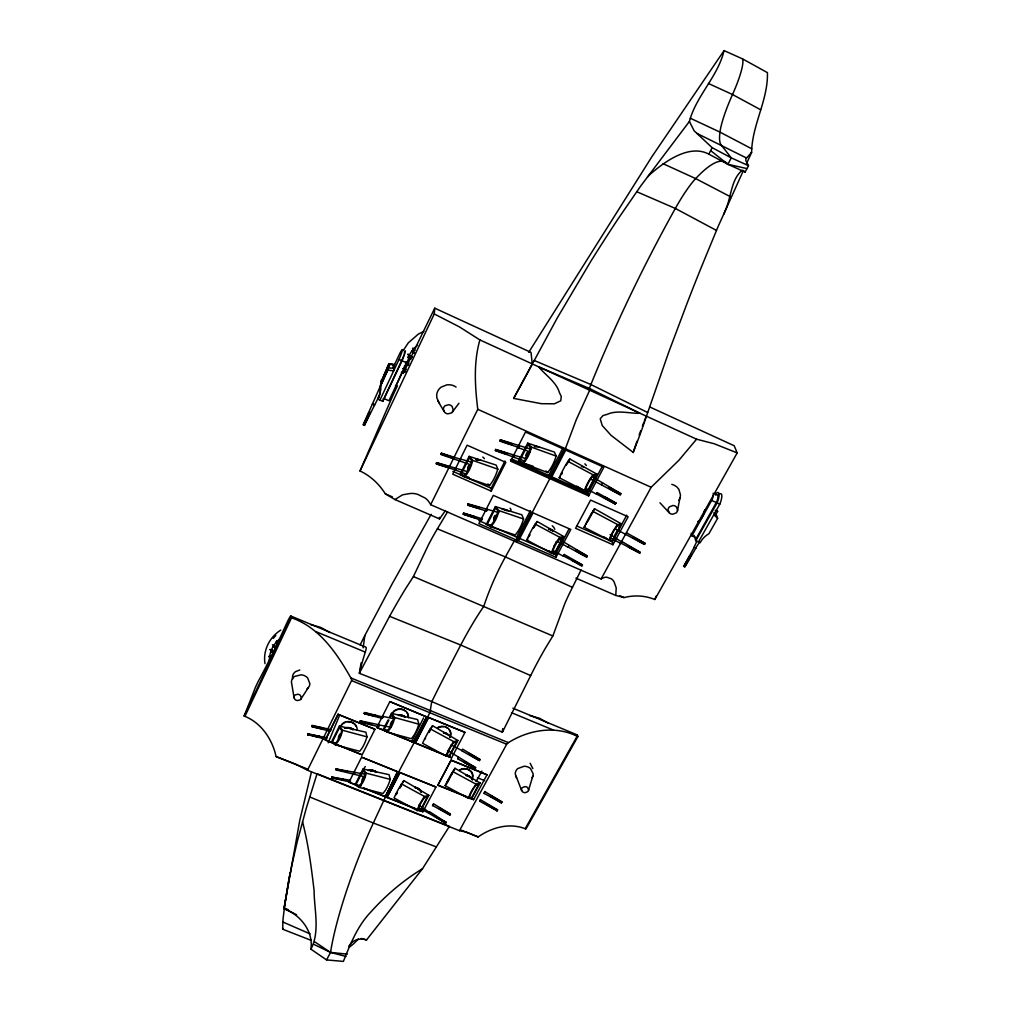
<?xml version="1.0" encoding="UTF-8"?>
<svg xmlns="http://www.w3.org/2000/svg" width="1012" height="1012" viewBox="0 0 1012 1012"><rect width="100%" height="100%" fill="white"/><g stroke="black" fill="none" stroke-linecap="round" stroke-linejoin="round"><path stroke-width="1.5" d="M451.048 760.164L487 774.762L451.048 760.164L437.804 785.287L473.591 799.67L469.29 797.696M683.986 566.125L684.909 566.846L695.978 547.935M683.758 566.176L689.577 555.828M683.821 566.404L694.257 547.176M465.001 732.384L428.531 717.445L465.001 732.384L451.58 757.861L415.274 743.112L428.531 717.445M403.244 372.758L404.585 365.737M403.611 372.416L403.674 369.544M451.58 757.861L415.299 742.884M519.282 446.33L519.257 445.622M519.371 446.026L518.473 447.785L518.245 446.684M513.324 456.678L513.476 455.817M513.413 456.374L513.539 457.184L525.456 461.345M435.944 787.02L399.866 772.523L435.944 787.02L422.889 811.788L386.976 797.494L399.866 772.523M499.903 440.878L500.067 440.195M482.37 518.789L482.218 519.649M463.509 514.121L463.585 513.071L482.307 518.852M419.335 814.394L449.417 826.336L422.497 868.751C403.193 880.453 385.812 895.304 370.708 912.141C357.375 926.069 350.43 944.044 343.384 961.4L326.572 959.92L310.924 949.18C313.568 931.065 300.248 914.81 283.992 908.561L291.747 865.513L297.224 841.731L306.294 808.171L317.072 773.712L400.132 806.779M460.574 459.258L460.409 460.131M426.672 716.913L389.873 701.607L376.806 727.501L413.44 742.365L426.672 716.913L389.873 701.607M422.889 811.788L418.588 809.828M455.843 468.961L455.311 468.392M528.77 352.277L651.93 156.658L724.061 50.6L742.555 58.886L767.425 72.636C768.234 99.986 751.979 124.957 751.612 152.382L746.514 163.666M447.785 467.089L448.291 466.456L447.81 466.949M440.941 453.996L452.503 458.056L452.946 457.513L441.409 453.313L440.903 453.869M441.308 454.299L441.384 453.161L440.979 454.502L471.187 464.963M455.489 469.935L436.349 463.939L436.336 463.129M436.387 463.154L436.817 462.61L436.83 463.433M413.44 742.365L426.684 716.686M383.118 717.015L382.194 718.254M378.766 725.857L378.83 724.858M360.221 721.025L360.133 722.176L378.374 726.641M360.5 721.758L360.234 721.126M364.257 713.523L364.649 712.537L383.055 717.065M364.649 776.786L336.098 769.917L336.338 768.627L336.035 769.866M363.409 788.108L385.155 796.773L398.045 771.789L361.626 757.166L349.621 780.96M326.8 738.026L326.408 739.329M445.47 510.541L439.55 518.916L394.971 499.561L385.357 493.856C379.196 484.128 370.531 475.817 360.006 470.997L434.262 313.948L434.755 308.179L531.022 352.416L532.261 363.915L513.641 398.399L541.357 403.687L554.412 403.801L560.762 400.803L561.28 396.552L559.358 392.441C556.284 381.815 545.038 374.857 538.726 366.875L589.3 388.418L639.989 413.263C629.995 413.68 617.295 409.696 607.327 414.325L603 415.565L600.205 418.766L602.241 425.533L611.02 435.299L633.221 452.402A182.527 33.7 -69.8 0 0 639.989 434.641L641.608 430.201A175.506 32.093 -70.4 0 0 646.2 416.893L668.59 352.543L685.82 306.661A492.642 127.525 -70.3 0 1 703.998 260.729L717.887 227.067L743.314 170.712M325.813 738.912L325.978 738.064M330.886 729.538L330.367 731.233L311.898 726.679L311.81 725.958L323.41 728.083L323.271 729.07M311.949 725.731L312.253 726.262M307.762 734.396L326.168 739.418M307.888 734.965L308.268 734.054M385.155 796.773L398.045 771.789M649.793 406.988L734.181 445.748L737.191 452.908L654.84 599.509C645.163 595.486 634.208 594.967 624.088 597.573L615.777 595.448L616.207 587.883L614.6 583.317A28.753 14.155 -49.2 0 0 611.071 578.7L606.605 577.169A25.945 8.741 -53.7 0 0 601.141 578.94L430.657 504.697A26.514 17.166 -82.6 0 0 425.255 498.094L417.956 494.476A29.399 22.34 89.7 0 0 408.924 493.704L402.472 494.855L394.971 499.561M284.815 904.956L284.056 910.762A28.602 0.746 -82.1 0 0 282.943 920.11L282.664 929.206L311.241 940.388A33.434 5.338 -68.7 0 1 310.595 939.655M310.924 949.18C320.197 931.344 314.188 909.775 314.074 890.408C311.367 867.36 308.369 844.261 302.537 821.807M429.177 812.206L418.804 805.135M376.806 727.501L413.453 742.138M502.395 732.207L502.762 729.07L502.395 732.207L431.744 701.556L359.349 673.322L360.183 669.855A137.607 20.708 -65.5 0 1 365.294 652.107A13.03 1.822 -65.9 0 0 365.901 647.174L290.811 616.017M374.971 729.31L338.021 714.32L374.971 729.31L362.081 754.838L325.32 740.063L338.021 714.32M361.626 757.166L398.02 772.029M362.081 754.838L325.358 739.823M359.349 673.322L361.094 662.847M363.156 647.87L364.851 635.498L392.049 584.088L431.137 514.336M446.849 782.807L448.569 779.847L448.202 780.682M379.943 400.069L399.032 359.412A12.043 0.974 -66.2 0 0 402.409 350.063A12.043 0.974 -66.2 0 0 399.942 353.15L394.629 364.459L393.668 370.847L387.9 370.126L380.12 386.736A22.365 21.201 16.5 0 1 378.083 399.247L382.852 401.372L401.966 360.74A12.043 0.987 -66.2 0 0 404.269 351.948M285.005 903.438L285.27 901.844A131.446 1.202 -80.6 0 0 288.622 880.908L290.216 872.597L283.992 908.649L296.554 914.734M382.852 401.372L383.295 398.69M387.9 370.126L388.292 367.748C388.861 367.988 395.565 368.849 393.162 366.926M394.629 364.459L388.937 363.751L380.828 382.599A22.201 21.062 16.7 0 1 381.056 384.737M290.469 872.635L299.78 820.264L311.367 772.295M446.014 822.389L429.442 811.637M458.006 758.178L458.537 757.128L475.602 767.627L475.109 768.525L457.639 758.747M380.12 386.736L388.292 367.748M380.828 382.599L388.937 363.751M378.083 399.247L378.526 396.679A20.468 17.584 -33.4 0 0 380.069 392.782L380.676 389.633A22.264 21.113 16.6 0 0 380.55 384.282M514.438 456.032L514.539 455.223M486.898 510.2L486.696 509.087M487.012 509.909L486.608 511.009M500.535 440.486L500.333 439.992M450.479 814.167L433.604 803.844M468.316 504.71L468.354 503.951L498.853 512.603M462.762 749.259L479.979 759.506L479.359 760.543L468.91 754.079L469.328 753.447L479.979 759.506L479.536 760.341M463.762 513.565L463.294 514.286L474.476 517.701L474.919 516.803M468.303 504.533L468.29 503.887M455.792 469.214L455.577 468.24M378.88 725.579L378.627 726.401M360.55 721.594L360.449 720.886L378.513 724.668L378.146 725.187M364.193 713.296L364.712 712.574M353.77 773.332L354.377 772.232M354.681 773.32L354.617 772.169M331.974 777.127L331.961 777.975M331.974 777.305L332.088 778.013L350.253 781.998M677.42 510.971L679.988 497.777M365.218 774.231L363.207 770.398L356.097 784.325L358.792 786.273L359.323 785.742A27.185 19.658 82.2 0 0 365.218 774.243L336.49 769.069M244.132 716.028L290.887 616.839A13.143 1.088 -67 0 0 286.156 624.391A120.327 9.247 -66.9 0 1 258.326 681.19L255.214 687.78A155.747 11.36 -67.3 0 1 245.22 713.321L244.132 716.028C261.197 722.606 272.279 739.203 276.099 756.571L307.61 769.107M475.185 768.285L464.432 762.479L464.824 761.77L475.602 767.627L475.071 768.5M479.321 760.644L461.814 750.803L462.56 749.399M513.641 398.399L513.716 398.273A185.006 28.45 -61.5 0 0 523.014 381.36L525.291 377.147A177.91 27.881 -60.9 0 0 532.034 364.611L557.03 318.375L590.654 261.564A500.371 115.735 -58.4 0 1 617.801 219.288L640.95 185.677L689.4 121.453C696.218 95.697 718.065 76.419 724.061 50.6M742.289 170.18C730.613 179.605 731.334 198.441 724.794 211.635M434.262 313.948L459.486 326.939L479.878 339.918C473.426 362.486 474.97 386.306 477.778 409.316L430.657 504.697M480.472 799.72L497.588 809.828L497.107 810.701L479.65 801.188L479.992 800.517M483.926 793.345L501.585 802.592L501.965 801.883L484.912 791.688M484.078 793.028L485.026 791.435M454.805 469.29L455.16 468.467M467.797 504.381L467.822 505.19L486.456 511.073M563.444 555.841L564.253 554.437M528.492 790.41L532.919 775.837M502.837 731.36L530.68 675.573A170.851 38.987 -69.9 0 1 545.632 647.819L552.843 635.966L565.025 603.051A73.269 16.002 -69.4 0 1 570.604 591.097L581.103 569.996M633.17 452.541L636.915 441.295M367.002 736.862L365.484 741.227A23.466 9.374 -76.5 0 1 361.79 748.526L359.69 751.283L335.238 744.807L331.417 742.087L339.399 726.097L365.876 732.207L367.002 736.862L342.511 730.259L339.399 726.097M390.252 779.404L388.747 783.718A23.263 9.652 -77.2 0 1 385.041 790.84L382.928 793.509L358.906 787.361L355.085 784.604L363.068 768.968L389.063 774.673L390.252 779.404L366.18 773.155L363.068 768.968M497.828 469.188L496.171 473.907A24.781 10.639 -72.2 0 1 491.971 482.205L489.53 485.596L464.394 476.905L460.08 474.552L469.125 456.349L496.196 465.115L497.828 469.188L472.655 460.359L469.125 456.349M389.405 717.381L391.454 713.359L417.602 719.583L418.892 724.212L417.349 728.602A23.491 9.968 -76.4 0 1 413.541 735.939L411.353 738.735L387.166 732.157L383.232 729.462L388.026 720.063M570.92 559.231L582.381 565.05L582.09 565.645L563.393 555.93M523.571 518.992L521.939 523.647A24.452 11.018 -72.8 0 1 517.739 531.73L515.285 534.994L490.643 526.746L486.329 524.33L495.374 506.569L521.888 514.817L523.571 518.992L498.891 510.605L495.374 506.569M556.195 456.096L554.513 460.827A24.87 11.334 -71.6 0 1 550.199 469.163L547.644 472.579L518.384 461.459L527.72 443.155L554.361 452.048L556.195 456.096L531.351 447.14L527.72 443.155M558.662 539.004L587.276 555.955L586.745 556.967L575.512 550.718L576.043 549.769L587.213 556.081L586.631 557.131L568.162 547.112L568.845 545.734M283.056 928.447L282.765 929.168M591.742 476.563L602.482 482.8L601.457 484.735M654.84 599.509L655.966 596.194M496.93 810.954L497.575 809.84M597.181 492.566L596.435 493.982L615.271 504.027L603.936 497.626L604.455 496.677L615.815 503.015L615.511 503.622M501.319 803.009L490.896 796.748M428.607 732.195L430.353 729.298L429.986 730.183M597.156 492.629L615.815 502.977M590.388 478.98L620.204 494.855L620.862 493.654L602.482 482.8M609.401 487.43L608.882 488.379L620.255 494.741L620.558 494.096M639.154 435.021L640.798 430.543M723.833 214.228L724.794 211.66M642.405 426.204L643.834 422.421M715.75 495.159A9.247 2.593 -65.3 0 1 716.951 501.357L696.585 537.916L691.942 535.841L712.284 499.245A9.247 2.568 -65.3 0 0 713.169 493.186M644.315 421.156L646.288 416.147L696.585 439.195L714.257 443.762L737.191 452.908M567.428 463.003L566.48 464.078M610.072 537.688L620.875 543.533L621.507 542.293M621.798 541.989L610.084 534.538M360.006 470.997L392.808 395.641A709.463 90.359 -66.9 0 1 397.438 385.774M445.963 822.452L445.571 823.186L435.413 816.595L446.165 822.174M435.742 816.115L435.337 816.823M328.204 742.821L339.728 714.927M450.112 814.862L439.6 808.79L440.005 808.171L450.429 814.28M589.098 388.912L590.894 384.535A369.532 84.072 -64.3 0 1 675.333 208.447A63.68 12.182 -64.1 0 1 695.661 178.593A183.425 36.748 -64.7 0 1 727.919 164.311L746.97 168.574L748.5 165.69L745.831 160.668L745.895 158.682L750.993 153.154M403.902 355.123A9.601 0.797 -66.2 0 1 402.346 359.311L383.953 398.538L388.95 400.765L407.381 361.588A9.601 0.822 -66.2 0 0 408.481 356.211M307.825 734.13L326.332 737.584M626.668 532.881L645.112 543.254L644.517 544.304L633.259 538.005L633.626 537.296L645.036 543.381L644.568 544.165M359.779 672.449L389.582 616.308A174.077 28.45 -65.6 0 1 405.723 588.478L413.415 576.562L428.683 544.342A74.534 12.182 -64.3 0 1 435.185 532.54L447.57 511.832M326.016 738.115L326.724 737.862M330.102 729.88L330.671 729.133L330.835 729.829M454.945 469.024L455.311 468.278M332.025 777.178L350.278 780.277M564.304 554.538L582.444 564.924L581.811 566.087L571.944 560.382M500.472 440.815L500.51 439.84L530.731 449.138M382.22 717.078L382.852 716.369L394.68 718.95M587.517 521.572L587.061 522.508M621.507 542.318L621.975 541.547L640.141 552.261L639.748 552.995L621.039 543.178M644.429 544.431L614.967 528.656M392.719 368.343L394.06 365.332L390.379 363.675L363.194 424.724L364.497 425.432M401.498 784.692L399.93 787.146L401.334 785.008M528.707 536.449L528.681 536.967M534.791 525.506L534.247 526.607M526.67 539.965L528.378 536.385A24.377 2.328 -60.5 0 1 532.59 528.315L537.132 521.509L563.912 536.638L554.639 554.121L551.426 553.248L526.67 539.965L527.986 539.016M559.168 477.715L560.952 473.97A24.794 2.391 -60.7 0 1 565.291 465.647L569.781 458.967L597.042 474.211L587.479 492.224L559.168 477.715L560.357 477.019M497.082 810.726L486.544 804.704L486.861 804.11L497.398 810.182M487.025 803.882L486.582 804.654M491.415 795.875L490.909 796.748L491.402 795.862L501.901 801.997L501.471 802.706M383.864 800.34L373.327 823.022A125.146 22.618 -68.7 0 0 330.532 952.418L326.572 959.92M385.673 796.457L386.888 793.863M368.57 413.617L363.397 424.926M370.114 412.428L364.472 425.293L363.94 424.838M244.917 716.344L291.532 617.801C319.615 627.529 336.844 653.309 350.848 677.926A13.409 7.236 -82.3 0 1 351.771 680.203L307.496 770.258L295.542 764.149L276.099 756.571M445.116 785.654L446.596 782.681A23.213 1.505 -59.9 0 1 450.416 775.521L454.97 768.285L480.118 782.997L471.706 798.506L468.442 798.341L445.116 785.654L446.671 783.819M364.383 425.356L378.931 396.514M584.063 527.277L585.885 523.659A24.465 1.708 -60.6 0 1 590.211 515.551L594.563 508.77L621.52 523.925L611.969 541.496L584.063 527.277L585.151 526.379M360.158 644.96L364.851 635.498M325.32 740.063L337.995 714.548M396.122 794.256L396.122 794.711M566.252 464.483L566.163 465.267M567.277 463.344L566.846 464.141M491.225 491.136L505.81 462.395L467.127 445.191L452.743 474.198L491.225 491.136L491.162 488.265L504.988 460.991M746.97 168.574L745.136 172.103L727.919 164.311L708.843 154.153L712.144 147.676L694.156 130.826L689.4 121.453M510.668 461.181L525.494 432.01L564 449.315L548.972 478.233L510.668 461.181L510.579 459.549L548.782 476.563M388.937 720.025L384.282 729.146L387.052 731.043L387.596 730.487A27.501 20.278 83.7 0 0 393.655 718.646L391.593 714.814L390.265 717.419M428.595 812.978L418.841 808.158M432.82 805.071L432.554 805.641L433.022 804.945M516.803 540.168L531.376 512.11L493.299 495.361L478.916 523.659L516.803 540.168L516.626 537.119L530.402 510.567M548.972 478.233L548.656 475.4L562.9 447.974M516.79 542.204L565.379 448.708L576.334 419.563L589.68 390.215L589.3 388.418M386.976 797.494L399.854 772.763M415.274 743.112L428.519 717.672M534.311 526.898L537.132 521.509M567.605 463.129L569.781 458.967M591.881 513.476C593.627 509.782 588.984 518.068 591.425 514.298M399.803 788.323L403.839 780.594L428.835 795.293L420.65 810.713L417.26 810.587L394.022 797.924L395.414 794.977A23.213 2.011 -59.7 0 1 399.133 787.867L403.839 780.594M429.075 732.321L432.541 725.693L457.943 740.518L449.518 756.369L446.153 756.103L422.573 743.289L424.028 740.202A23.44 2.075 -59.8 0 1 427.848 732.89L432.541 725.693M639.635 553.109L628.313 547.024L628.832 546.088M639.673 553.033L640.115 552.337L628.844 546.075M556.018 557.258L570.793 529.453L533.084 512.869L518.498 540.901L556.018 557.258L555.677 554.146L568.908 529.213M588.63 495.88L603.86 467.228L565.721 450.087L550.692 478.992L588.63 495.88L588.136 492.996L602.57 465.811M437.804 785.287L451.036 760.404M447.367 782.516L454.97 768.285M588.048 520.965L594.563 508.77M562.242 472.996L561.546 474.198M529.769 535.184L529.314 535.993M397.197 792.94L396.552 794.066M481.927 771.081L476.007 781.669M614.044 536.6L617.586 530.086M619.002 527.48L620.419 524.861L617.042 526.126A28.475 14.117 -50.8 0 0 610.021 539.08L609.768 539.877L611.918 540.522M612.93 544.734L628.136 516.778L590.591 500.092L575.575 528.289L612.93 544.734L612.336 541.673L626.744 515.146M473.591 799.67L487 774.762M696.914 541.205L694.131 547.024M307.496 770.258L459.486 830.688L506.898 743.883A13.169 2.922 -55 0 1 508.416 742.631C528.77 729.741 555.727 725.224 577.852 736.597L525.924 829.03C509.972 822.313 491.769 827.335 478.157 836.937L460.979 830.118M601.141 578.94L651.146 487.265L678.824 460.346L696.585 439.195M586.517 522.976L585.796 524.52L586.378 523.71M428.557 813.028L429.202 811.966M514.817 539.965L505.418 556.929A59.316 11.246 -66.8 0 0 483.723 606.466A138.96 26.793 -67.6 0 0 460.751 645.049A4657.894 1534.356 -88.1 0 0 438.297 688.552L431.681 701.835A136.443 25.401 -66.9 0 0 430.378 710.588A10.386 1.834 -67.7 0 1 430.062 712.347L383.826 800.302M348.672 946.46L349.267 945.385M525.19 828.739L577.106 736.281M713.852 512.78L716.597 515.399L717.634 518.321L708.919 533.716A21.416 19.392 -17.4 0 0 700.177 542.71L695.763 540.737L717.065 502.951A11.587 3.251 -65.3 0 0 719.051 493.78A11.587 3.251 -65.3 0 0 715.357 494.058M698.47 541.939L719.785 504.178A11.575 3.276 -65.2 0 0 719.026 494.375M683.581 566.201L684.77 566.771L691.36 555.107L690.627 554.525M575.524 550.692L576.018 549.782M615.587 503.495L615.853 502.913M446.014 822.503L445.596 823.173L428.658 813.117M626.441 533.261L625.795 534.513L626.289 533.741M479.966 800.543L480.396 799.822M529.112 535.664L529.795 534.551M424.901 739.19L425.571 738.077M396.312 793.889L397.185 792.485M460.258 460.346L459.473 460.612M307.926 733.814L307.724 734.851M308.027 734.725L317.667 737.052M500.434 440.751L509.972 444.319M699.368 542.533L695.661 547.935M715.269 515.45L717.647 511.389L716.091 509.921M447.772 781.428L446.887 782.782M336.148 768.956L347.483 771.599L336.3 769.677M332.062 777.064L343.397 779.67L332.05 777.874M586.745 522.559L587.479 521.433M378.602 726.325L377.919 726.148M349.95 780.644L350.595 780.872M354.453 773.763L353.82 773.775M429.569 730.942L428.759 732.157M562.103 472.553L561.154 474.78M457.728 758.646L458.347 757.356M533.779 527.391L533.147 528.213L534.817 525.127M403.371 350.354L408.203 342.954L418.361 334.074L423.851 331.417M300.728 699.317L308.369 687.629M433.465 803.971L432.592 805.489L449.948 815.128M408.329 356.388L413.124 349.077L417.589 345.181M370.329 412.769L369.835 412.276M374.592 404.977L374.162 404.345M394.01 365.648L390.29 363.801M461.991 750.613L451.137 744.958M452.339 412.074L458.942 403.269M422.497 868.751L366.534 939.933C360.576 937.909 353.39 939.49 349.722 944.866M751.005 153.128L751.612 152.382M439.499 809.031L439.992 808.158M495.475 449.429L514.4 455.172M467.974 504.166L479.359 507.505M518.536 445.875L519.257 445.887M273.303 638.37L275.808 635.435M330.304 729.475L312.215 725.376M364.434 712.79L375.794 715.724L375.439 716.319L364.307 713.675M364.484 713.662L382.359 718.431M360.348 721.936L371.568 724.162L360.411 721.012M371.48 723.605L371.227 724.63M647.503 176.999L649.489 174.899M649.502 174.874C664.277 161.857 689.223 143.615 708.843 154.153M717.647 511.389L715.231 510.668M280.767 638.205C273.316 643.468 268.648 652.74 269.559 661.899M459.954 458.904L472.149 462.32M459.954 459.018L441.51 453.237M518.776 447.494L500.029 441.169M513.906 455.223L526.43 458.689M280.767 630.109C269.584 637.105 262.816 650.425 264.992 663.619M468.214 503.875L467.873 505.064L477.702 508.1M349.33 947.131L351.025 945.904A28.437 9.386 -54.7 0 0 358.324 938.959M375.692 715.294L375.439 716.319M347.394 771.157L347.141 772.169M343.296 779.227L343.055 780.239M436.653 462.762L446.811 465.95M495.551 449.492L505.57 452.731M511.452 444.799L511.768 443.737L500.459 439.98M495.361 450.542L513.704 457.082M506.658 454.249L506.974 453.199L506.595 454.236L495.298 450.53M468.442 798.354A27.969 12.89 -45.8 0 1 476.095 784.237L480.118 782.997M417.26 810.599A27.969 13.232 -44.9 0 1 424.698 796.558L428.835 795.293M479.169 508.543L479.561 507.632M463.483 513.236L474.843 516.664M430.138 728.817L453.819 741.669L457.943 740.518M299.818 669.982L295.555 671.614A8.779 7.742 9 0 0 292.468 676.965L292.645 679.065M535.006 524.014L559.864 537.334L563.912 536.638M592.64 511.237L617.598 524.583L621.52 523.925M567.745 461.27L593.007 474.767L597.042 474.211M311.924 726.54L321.753 728.792M308.053 733.814L319.324 736.344M349.886 782.314L349.659 781.656M459.486 830.688L466.077 831.99L478.157 836.937M268.901 656.522L271.937 656.801M271.899 656.674L268.863 656.396L271.874 656.801M347.306 954.139L330.532 952.418L313.518 944.196M402.687 371.176L405.837 371.53M402.966 371.252L406.065 371.682M529.706 715.497L539.573 718.28L548.15 723.125M374.377 405.091L372.378 404.003L373.023 403.788M378.703 724.845L390.999 727.324M356.616 784.932L361.195 785.919M331.417 742.087L335.82 743.086M383.232 729.462L387.849 730.525M274.151 652.272L271.191 651.551L274.1 652.145M346.003 956.454L330.532 952.418L314.821 941.881M271.102 651.488L274.037 652.297M405.319 364.105L408.279 364.927M402.662 368.583L405.622 369.393M405.736 364.193L408.772 365.028M695.75 548.023L694.928 547.644M391.454 713.359L394.655 717.521L418.892 724.212M406.242 369.431L403.219 368.596L406.204 369.57M361.246 938.466L366.534 939.933M481.434 520.32L463.154 514.134M310.621 624.543L320.817 627.453L329.937 632.551M436.88 462.674L467.481 471.655M405.698 364.307L408.696 365.218M486.329 524.33L490.731 525.671M436.4 463.8L447.873 467.455M460.08 474.552L469.087 477.411M518.384 461.459L533.172 466.292M466.532 474.286L454.805 469.783M518.334 447.759L530.263 451.959M436.286 846.88L373.327 823.022L309.596 796.899M359.096 786.134L348.95 782.099L359.058 786.375M363.435 787.867L385.18 796.52M387.001 797.254L415.717 808.689M401.498 807.323L417.905 813.825M389.582 616.308L460.751 645.049L530.68 675.573M437.804 785.046L466.431 796.545M273.113 646.757L276.036 647.946M270.166 649.704L274.556 651.475L270.153 649.565M477.411 777.735L484.735 780.707M272.86 646.529L275.681 647.693M350.848 677.926L508.416 742.631M351.91 680.734L506.557 744.199M270.166 649.527L274.556 651.323M437.348 528.833L505.418 556.929L572.488 587.352M512.882 708.185L576.929 734.775M290.735 617.472L291.532 617.801M315.921 631.64L365.294 652.107M511.591 712.739L553.045 729.918M534.222 360.474L590.894 384.535L647.667 412.504M413.415 576.562L552.843 635.966M284.41 908.093L288.597 909.902M636.674 191.685L675.333 208.447L716.458 230.42M385.357 493.856L392.454 496.943M619.787 595.701L624.088 597.573M575.929 578.143L615.777 595.448M478.904 520.661L487.291 524.317M490.086 525.544L516.626 537.119M518.321 537.853L549.921 551.641M552.805 552.894L555.677 554.146M282.74 921.945L310.14 933.899M452.845 471.377L491.162 488.265M576.574 525.911L612.336 541.673M272.936 646.655L275.833 647.933M550.503 477.335L588.339 494.172M511.92 459.043L548.656 475.4M550.364 476.171L588.136 492.996M477.778 409.316L651.146 487.265M399.032 359.412L406.837 362.878M711.803 500.51L716.471 502.622M717.065 502.951L719.785 504.178M748.5 165.69L731.284 157.872L712.144 147.676M663.126 163.716L695.661 178.593L729.918 196.467M408.026 357.287L411.074 358.678M406.09 361.904L408.962 363.219M708.438 83.49L732.511 94.521L760.607 109.739M479.878 339.918L532.261 363.915M533.526 364.497L645.061 415.59M690.311 118.227L719.962 132.104L751.752 148.802M408.165 357.464L410.973 358.843M696.825 133.344L746.514 157.999M585.493 488.227L596.397 494.122M557.334 541.382L568.086 547.226M452.68 771.511L476.095 784.237M401.372 783.857L424.698 796.558M552.59 550.351L563.304 556.195M609.414 487.417L620.786 493.78M576.638 486.139L587.479 492.224M603.924 536.955L606.605 538.473M609.287 539.978L611.969 541.496M549.314 551.097L554.639 554.121M446.849 754.813L449.518 756.369M469.075 796.95L471.706 798.506M418.032 809.17L420.65 810.713M272.43 644.77L276.453 646.997M743.327 170.459L745.136 172.103M278.338 643.708L275.656 642.101L278.237 643.834M447.721 750.575L458.537 757.128M407.836 354.314L411.745 356.932M411.77 350.962L414.503 352.808M408.203 354.428L412.074 357.021M411.833 351.151L414.389 352.948M408.165 354.478L411.985 357.173M710.639 150.598L727.919 164.311L731.284 157.872L721.569 145.488A99.113 18.595 -62.9 0 1 719.962 132.104A61.656 11.524 -63.2 0 1 732.511 94.521A48.057 8.526 -63.5 0 0 742.555 58.886M276.833 641.279L279.173 643.215M276.833 641.102L279.185 643.05M276.795 641.153L279.097 643.177M545.873 470.972L547.644 472.579M713.789 514.792L717.634 518.321M414.806 350.304L412.554 348.191L414.718 350.405M487.91 483.951L489.53 485.596M659.963 502.812L669.425 512.97A4.946 4.541 -16.2 0 0 672.765 514.222L676.155 512.932A4.567 4.187 -16.2 0 0 677.597 509.846L676.256 506.772A4.946 4.541 -16.2 0 0 672.917 505.519L669.527 506.81A4.567 4.2 -16.2 0 0 668.084 509.909L669.425 512.97M530.149 763.238L532.856 768.614M456.083 387.077A12.688 12.119 5.1 0 0 450.112 384.813L446.887 384.838L441.08 387.166A11.714 11.183 5.1 0 0 436.691 394.87L436.817 397.88L439.474 403.371M443.876 411.087L444.559 412.124A5.06 4.82 4.7 0 0 447.873 413.857L451.466 412.921A4.668 4.453 4.7 0 0 453.224 409.873L452.124 406.482A5.06 4.82 4.7 0 0 448.797 404.749L445.204 405.673A4.668 4.453 4.8 0 0 443.446 408.734L443.876 411.087L437.766 400.777M378.754 724.731L378.83 725.364M319.362 736.382L318.982 737.267M521.623 790.473L522.572 791.827A3.668 3.175 -2.9 0 0 525.101 792.687L527.594 791.776A3.39 2.922 -2.9 0 0 528.593 789.638L527.505 787.5A3.668 3.175 -2.9 0 0 524.975 786.64L522.483 787.551A3.39 2.922 -2.9 0 0 521.484 789.702L521.623 790.473L515.26 774.016A8.539 7.413 -2.9 0 1 517.752 768.576L524.052 766.274A9.247 8.033 -2.9 0 1 530.452 768.462L533.185 773.851A8.539 7.413 -2.9 0 1 532.059 777.684M515.614 776.002L516.55 777.836M294.075 697.85L294.922 699.368A3.795 3.327 8.8 0 0 297.452 700.557L300.096 699.912A3.504 3.074 8.7 0 0 301.336 697.787L300.412 695.446A3.795 3.327 8.8 0 0 297.895 694.245L295.238 694.902A3.504 3.074 8.8 0 0 293.999 697.015L294.075 697.85L291.418 681.835A8.83 7.78 8.9 0 1 294.517 676.459L301.222 674.802A9.563 8.425 8.9 0 1 307.597 677.838L309.887 683.77A8.817 7.78 8.9 0 1 306.775 689.134M694.106 535.386L695.763 540.737M691.171 533.349L691.942 535.841M439.334 517.309L439.55 518.916M577.852 736.597L577.751 735.888A12.701 3.314 -68 0 0 575.486 735.193M678.748 500.434A11.448 10.55 -16.6 0 0 680.456 494.944L678.951 489.466L677.091 487.202A12.41 11.436 -16.5 0 0 671.778 484.381M387.495 792.573A4657.894 1534.356 -88.1 0 1 397.235 772.004M411.656 742.112A4657.894 1534.356 -88.1 0 1 423.573 717.887M704.668 509.719A7.463 2.075 -65.4 0 1 701.759 517.929A7.463 2.075 -65.4 0 1 697.787 521.496M551.426 553.248A29.449 15.129 -49.9 0 1 559.851 537.334M548.63 528.833A8.918 8.223 -5.9 0 1 552.78 530.655M556.296 541.509A9.272 8.539 -5.9 0 1 554.184 545.506M552.236 525.797A8.855 8.172 -5.9 0 1 554.791 529.289M548.656 529.086A8.918 8.223 -5.9 0 1 552.805 530.908M548.567 529.149A8.577 7.919 -5.9 0 1 552.552 530.895M608.92 540.598A29.55 14.636 -50.8 0 1 617.598 524.583M584.316 491.174A29.943 15.559 -51.3 0 1 593.007 474.754M581.419 466.494A9.057 8.463 -10.1 0 1 583.658 467.164M584.835 463.875A8.994 8.412 -10.2 0 1 586.365 465.52M446.153 756.103A28.26 13.662 -45.9 0 1 453.806 741.657M443.661 732.448A8.526 7.463 1.1 0 1 450.213 737.255M437.538 727.691A8.463 7.426 1.1 0 1 447.848 728.096A8.463 7.426 1.1 0 1 450.112 736.926M443.648 732.751A8.526 7.463 1.1 0 1 447.658 734.396M449.088 729.69A8.147 7.147 1.1 0 1 449.821 736.812M437.728 727.932A8.147 7.147 1.1 0 1 443.813 726.742M445.849 727.312A8.147 7.147 1.1 0 1 447.646 728.311M443.598 733.03A8.197 7.185 1.1 0 1 447.456 734.611M443.61 732.726A8.197 7.185 1.1 0 1 447.468 734.307M465.937 774.901A8.425 7.299 -0.1 0 1 472.389 779.594M459.739 769.917A8.362 7.261 -0.1 0 1 469.922 770.296A8.362 7.261 -0.1 0 1 472.111 778.924M465.937 775.217A8.425 7.299 -0.1 0 1 469.897 776.811M471.377 778.215A8.425 7.299 -0.1 0 1 472.389 779.91M459.916 770.132A8.045 6.983 -0.1 0 1 468.872 769.968A8.045 6.983 -0.1 0 1 472.465 777.077M465.887 775.483A8.109 7.021 -0.1 0 1 469.682 777.026M465.887 775.167A8.096 7.021 -0.1 0 1 469.695 776.71M414.844 787.184A8.4 7.248 2.1 0 1 421.346 791.852M421.321 792.168A8.412 7.248 2.1 0 0 414.819 787.5A8.083 6.97 2.1 0 1 421.043 791.941M416.792 788.323A8.096 6.97 2.1 0 1 420.031 790.65M403.231 373.491A709.463 90.359 -66.9 0 1 434.755 308.179M401.574 371.91A7.742 0.658 -66.2 0 1 401.321 373.276M400.891 374.579A7.742 0.658 -66.2 0 1 396.4 384.56M395.831 385.496A7.742 0.658 -66.2 0 1 395.439 385.977M381.246 380.183A22.1 20.974 16.9 0 1 381.461 382.321M404.319 353.137A9.601 0.797 -66.2 0 1 404.332 353.492M498.903 510.617A29.791 23.238 -89.1 0 1 490.643 526.759M502.218 509.39A8.956 8.311 -2.3 0 1 508.745 511.338M493.755 521.395A9.323 8.64 -2.3 0 1 495.943 515.095M493.843 518.119A9.298 8.627 -2.3 0 1 494.59 515.968M504.571 509.744A8.969 8.311 -2.3 0 1 506.797 510.402M510.061 508.188A8.893 8.26 -2.3 0 1 511.111 510.111M504.507 510.048A8.627 8.007 -2.3 0 1 506.645 510.68M504.495 509.808A8.627 7.995 -2.3 0 1 506.632 510.44M472.655 460.359A30.208 23.225 -87.3 0 1 464.394 476.905M476.222 459.511A9.083 8.526 0.3 0 1 480.852 460.296M467.582 471.567A9.437 8.855 0.3 0 1 469.77 465.103M467.708 468.29A9.424 8.842 0.3 0 1 468.455 466.077M476.222 459.739A9.083 8.526 0.3 0 1 478.587 459.853M482.787 457.057A9.007 8.476 0.3 0 1 484.368 458.702M476.247 459.84A8.729 8.21 0.3 0 1 478.524 459.941M531.351 447.152A30.309 23.908 -86.3 0 1 522.837 463.787M534.475 446.406A9.095 8.564 -6.1 0 1 539.105 447.19M525.949 458.449A9.462 8.906 -6.1 0 1 528.226 451.947M526.012 455.185A9.45 8.893 -6.1 0 1 526.784 452.959M534.488 446.621A9.108 8.577 -6.1 0 1 536.866 446.735M394.667 717.521A28.538 21.037 83.7 0 1 387.166 732.157M398.589 714.851A8.577 7.527 3.4 0 1 404.876 716.597M391.872 715.18A8.197 7.21 3.4 0 1 392.479 713.384M393.605 711.79A8.197 7.21 3.4 0 1 405.142 710.917M406.609 712.309A8.197 7.21 3.4 0 1 408.114 715.813M390.29 726.742A8.918 7.818 3.4 0 1 392.226 721.025M391.555 715.13A8.513 7.489 3.4 0 1 401.321 709.045A8.513 7.489 3.4 0 1 408.367 717.748M404.851 716.901A8.577 7.527 3.4 0 0 398.564 715.155A8.248 7.248 3.4 0 1 404.673 716.812M398.589 715.446A8.248 7.248 3.4 0 1 404.648 717.116M342.511 730.259A28.475 20.442 83.7 0 1 335.238 744.807M344.637 727.932A8.564 7.476 5.7 0 1 353.112 729.247M338.425 739.392A8.906 7.767 5.7 0 1 340.285 733.713M340.829 725.832A8.513 7.438 5.8 0 1 350.974 721.86A8.513 7.438 5.8 0 1 357.034 730.284M344.599 728.235A8.564 7.476 5.7 0 1 353.074 729.551M341.12 725.946A8.185 7.16 5.8 0 1 345.623 722.226M347.698 721.822A8.185 7.16 5.8 0 1 356.237 726.527M344.763 728.197A8.235 7.198 5.7 0 1 352.91 729.462M346.8 728.096A8.248 7.198 5.7 0 1 348.95 728.185M351.025 728.754A8.248 7.198 5.7 0 1 352.872 729.766M366.192 773.155A28.209 20.392 82.2 0 1 358.918 787.374M368.115 770.537A8.463 7.312 4.2 0 1 376.489 771.814M362.03 781.96A8.792 7.59 4.1 0 1 363.903 776.406M370.228 770.436A8.463 7.312 4.2 0 1 376.451 772.131M364.181 768.133A8.4 7.274 4.2 0 1 365.307 766.527M370.265 770.714A8.147 7.033 4.2 0 1 376.249 772.346M370.303 770.398A8.134 7.033 4.2 0 1 376.287 772.029M451.124 774.749L452.832 771.865L451.124 774.749M341.727 730.487L341.537 731.385A27.438 19.709 83.7 0 1 335.655 743.15L335.124 743.706L332.429 741.783L339.526 727.539L341.727 730.487M471.769 460.7L471.541 461.687A29.12 22.39 -87.3 0 1 464.875 475.083L464.268 475.741L461.219 474.084L469.277 457.879L471.769 460.7M498.005 510.933L497.79 511.895A28.715 22.39 -89.1 0 1 491.124 524.962L490.516 525.595L487.468 523.887L495.526 508.087L498.005 510.933M530.44 447.506L530.212 448.493A29.209 23.048 -86.3 0 1 523.33 461.953L522.711 462.623L519.573 460.979L527.885 444.685L530.44 447.506M418.272 809.208L418.082 809.878L420.473 809.967L427.76 796.242L424.294 797.861A26.957 12.751 -44.9 0 0 418.26 809.208M447.177 754.686L446.988 755.382L449.353 755.584L456.855 741.454L453.376 743.01A27.235 13.169 -45.9 0 0 447.177 754.699M469.467 796.963L469.264 797.633L471.567 797.747L479.055 783.933L475.653 785.54A26.957 12.422 -45.8 0 0 469.454 796.963M552.514 551.742L552.286 552.539L554.551 553.147L562.798 537.587L559.345 538.865A28.374 14.585 -49.9 0 0 552.514 551.742M585.429 489.631L585.176 490.453L587.403 491.2L595.916 475.159L592.463 476.348A28.867 15.003 -51.3 0 0 585.429 489.631"/></g></svg>
